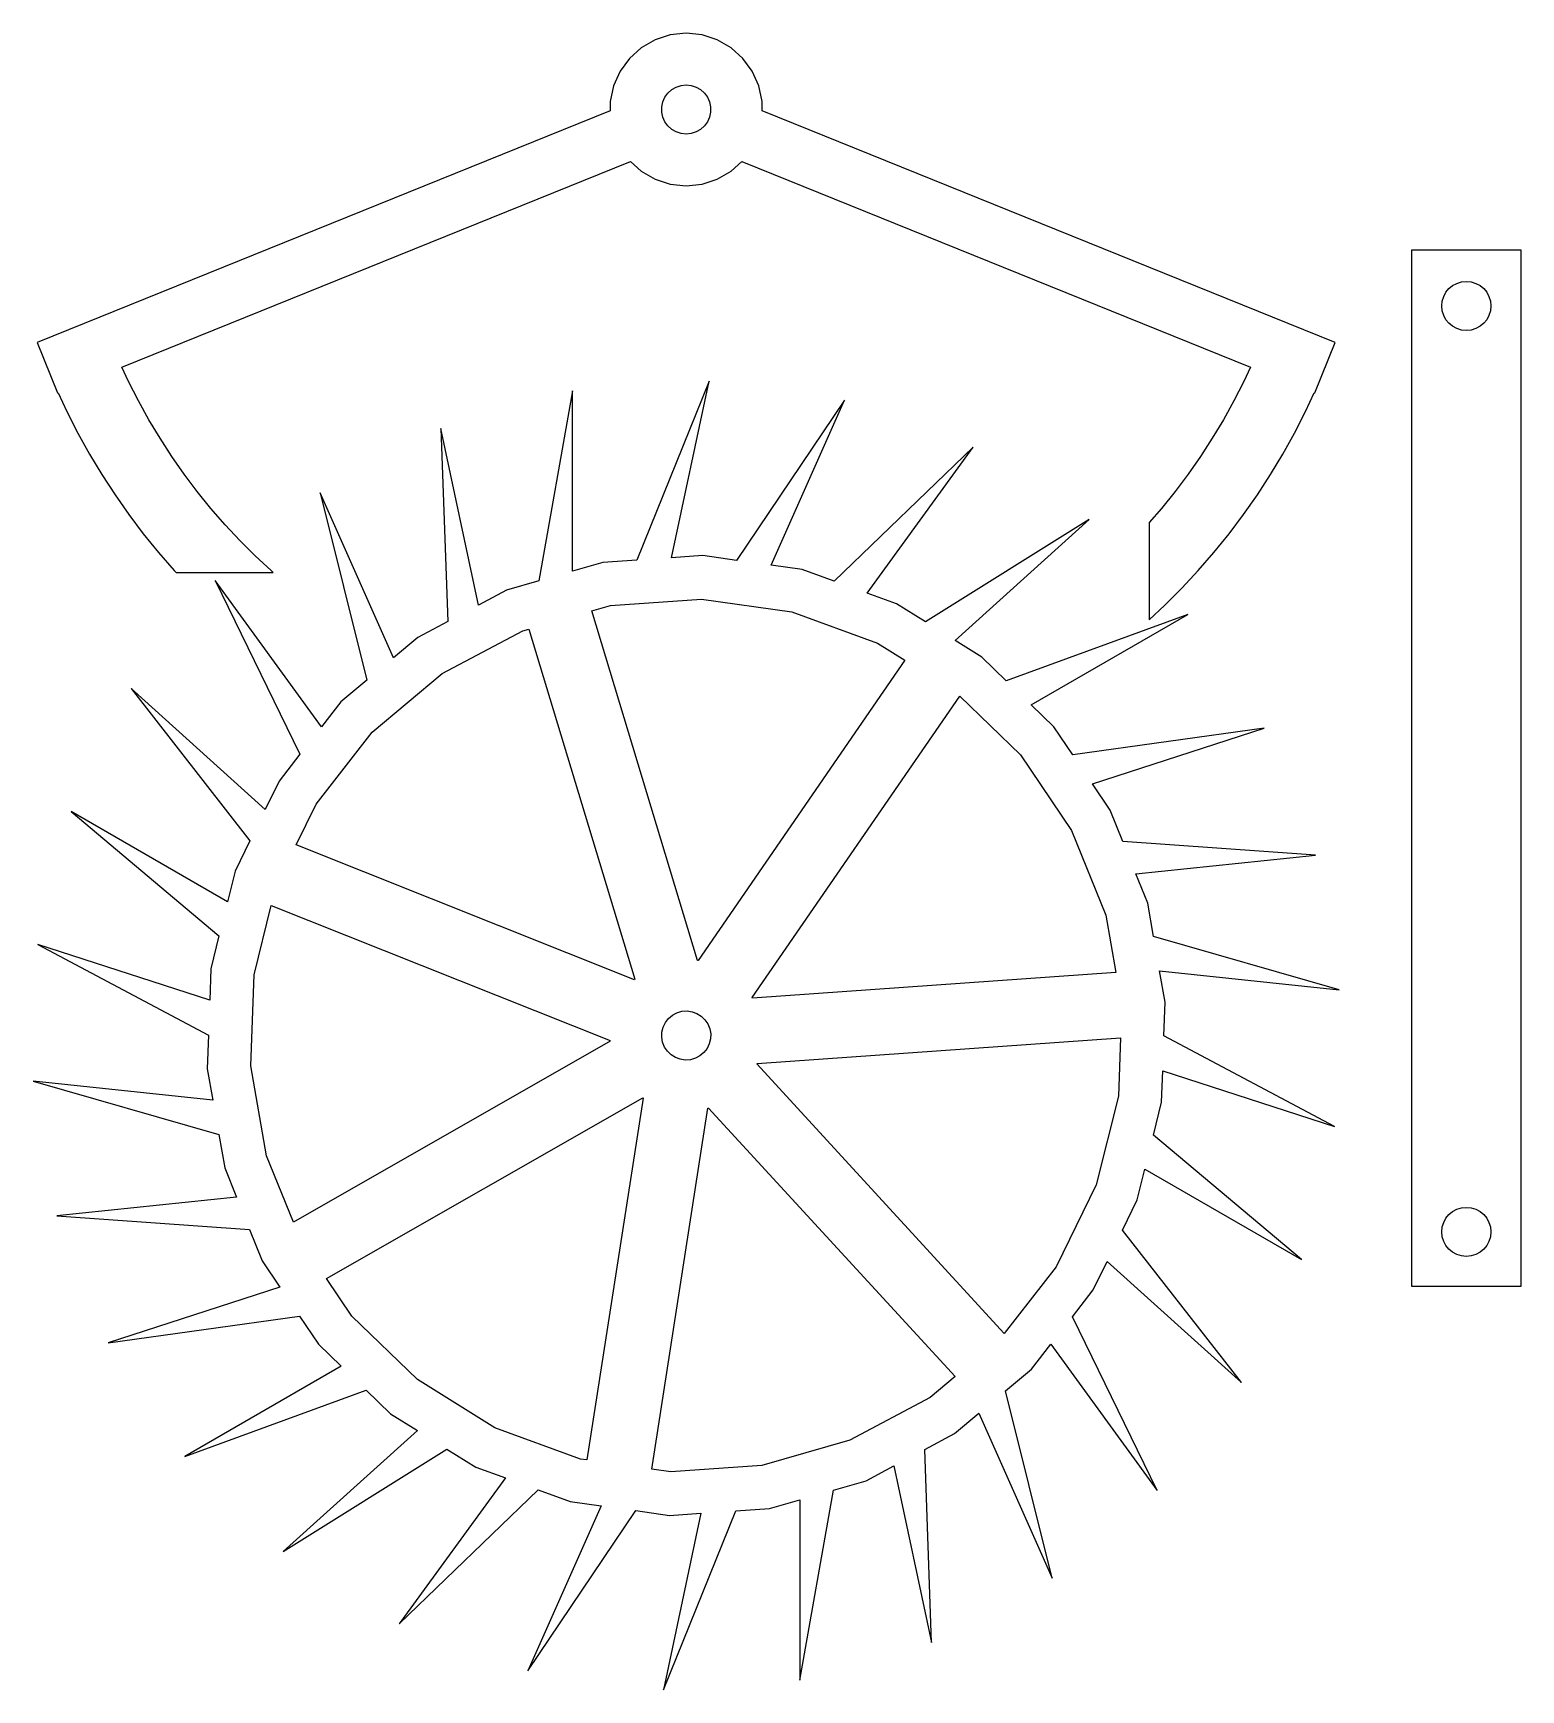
# Model space of a CAD drawing. Extents: x -120 to 153, y -120 to 184.
import ezdxf

# ---------------------------------------------------------------- set-up
doc = ezdxf.new("R2010")
doc.units = 0
doc.header["$MEASUREMENT"] = 0

msp = doc.modelspace()

# ---------------------------------------------------------------- linework, layer by layer
for p, q in [((-5.69431, 182.495), (-8.22899, 181.032)), ((-2.91075, 183.4), (-5.69431, 182.495)), ((0, 183.706), (-2.91075, 183.4)), ((2.91075, 183.4), (0, 183.706)), ((5.69431, 182.495), (2.91075, 183.4)), ((8.22899, 181.032), (5.69431, 182.495)), ((-8.22899, 181.032), (-10.404, 179.073)), ((10.404, 179.073), (8.22899, 181.032)), ((-12.1243, 176.706), (-13.3148, 174.032)), ((-10.404, 179.073), (-12.1243, 176.706)), ((12.1243, 176.706), (10.404, 179.073)), ((13.3148, 174.032), (12.1243, 176.706)), ((-13.3148, 174.032), (-13.9233, 171.169)), ((-3.34415, 172.717), (-2.64502, 173.346)), ((-2.64502, 173.346), (-1.83031, 173.817)), ((-1.83031, 173.817), (-0.935593, 174.107)), ((-0.935593, 174.107), (0, 174.206)), ((0, 174.206), (0.935593, 174.107)), ((0.935593, 174.107), (1.83031, 173.817)), ((1.83031, 173.817), (2.64502, 173.346)), ((2.64502, 173.346), (3.34415, 172.717)), ((13.9233, 171.169), (13.3148, 174.032)), ((-13.9233, 171.169), (-13.9233, 169.473)), ((-4.47534, 170.176), (-4.27974, 171.096)), ((-4.47534, 169.235), (-4.47534, 170.176)), ((-4.27974, 171.096), (-3.89711, 171.956)), ((-3.89711, 171.956), (-3.34415, 172.717)), ((3.34415, 172.717), (3.89711, 171.956)), ((3.89711, 171.956), (4.27974, 171.096)), ((4.27974, 171.096), (4.47534, 170.176)), ((4.47534, 170.176), (4.47534, 169.235)), ((13.9233, 169.473), (13.9233, 171.169)), ((-13.9233, 169.473), (-118.961, 127.035)), ((-4.27974, 168.315), (-4.47534, 169.235)), ((-3.89711, 167.456), (-4.27974, 168.315)), ((-3.34415, 166.695), (-3.89711, 167.456)), ((3.89711, 167.456), (3.34415, 166.695)), ((4.27974, 168.315), (3.89711, 167.456)), ((4.47534, 169.235), (4.27974, 168.315)), ((118.961, 127.035), (13.9233, 169.473)), ((-2.64502, 166.065), (-3.34415, 166.695)), ((-1.83031, 165.595), (-2.64502, 166.065)), ((-0.935593, 165.304), (-1.83031, 165.595)), ((0, 165.206), (-0.935593, 165.304)), ((0.935593, 165.304), (0, 165.206)), ((1.83031, 165.595), (0.935593, 165.304)), ((2.64502, 166.065), (1.83031, 165.595)), ((3.34415, 166.695), (2.64502, 166.065)), ((-103.449, 122.517), (-10.229, 160.18)), ((-10.229, 160.18), (-8.22899, 158.379)), ((-8.22899, 158.379), (-5.69431, 156.916)), ((5.69431, 156.916), (8.22899, 158.379)), ((8.22899, 158.379), (10.229, 160.18)), ((10.229, 160.18), (103.449, 122.517)), ((-5.69431, 156.916), (-2.91075, 156.012)), ((-2.91075, 156.012), (0, 155.706)), ((0, 155.706), (2.91075, 156.012)), ((2.91075, 156.012), (5.69431, 156.916)), ((-118.961, 127.035), (-115.215, 117.763)), ((115.215, 117.763), (118.961, 127.035)), ((-102.208, 119.855), (-103.449, 122.517)), ((103.449, 122.517), (102.208, 119.855)), ((-100.406, 116.319), (-102.208, 119.855)), ((4.18793, 119.927), (-9.0762, 87.097)), ((-2.69543, 87.5432), (4.18793, 119.927)), ((102.208, 119.855), (100.406, 116.319)), ((-115.215, 117.763), (-115.114, 117.804)), ((-115.114, 117.804), (-113.502, 114.347)), ((-98.4818, 112.847), (-100.406, 116.319)), ((-20.8378, 118.177), (-26.9863, 83.3066)), ((-20.8378, 85.0697), (-20.8378, 118.177)), ((29.0306, 116.435), (9.23059, 87.0807)), ((15.5647, 86.1905), (29.0306, 116.435)), ((100.406, 116.319), (98.4818, 112.847)), ((113.502, 114.347), (115.114, 117.804)), ((115.114, 117.804), (115.215, 117.763)), ((-113.502, 114.347), (-111.501, 110.419)), ((-96.4375, 109.445), (-98.4818, 112.847)), ((98.4818, 112.847), (96.4375, 109.445)), ((111.501, 110.419), (113.502, 114.347)), ((-111.501, 110.419), (-109.364, 106.564)), ((-94.2757, 106.116), (-96.4375, 109.445)), ((-38.0694, 78.8783), (-44.9528, 111.262)), ((-44.9528, 111.262), (-43.7171, 75.8754)), ((96.4375, 109.445), (94.2757, 106.116)), ((109.364, 106.564), (111.501, 110.419)), ((-109.364, 106.564), (-107.094, 102.786)), ((52.6045, 107.855), (27.134, 83.2587)), ((33.1446, 81.071), (52.6045, 107.855)), ((107.094, 102.786), (109.364, 106.564)), ((-91.999, 102.864), (-94.2757, 106.116)), ((94.2757, 106.116), (91.999, 102.864)), ((-107.094, 102.786), (-104.693, 99.0891)), ((-89.6102, 99.6944), (-91.999, 102.864)), ((91.999, 102.864), (89.6102, 99.6944)), ((104.693, 99.0891), (107.094, 102.786)), ((-104.693, 99.0891), (-102.165, 95.4783)), ((-87.1123, 96.6097), (-89.6102, 99.6944)), ((-53.6372, 69.2395), (-67.1031, 99.4845)), ((-67.1031, 99.4845), (-58.5371, 65.1281)), ((89.6102, 99.6944), (87.1123, 96.6097)), ((102.165, 95.4783), (104.693, 99.0891)), ((-102.165, 95.4783), (-99.5124, 91.9581)), ((-84.5082, 93.6141), (-87.1123, 96.6097)), ((73.8794, 94.5613), (43.8515, 75.7978)), ((49.2759, 72.4082), (73.8794, 94.5613)), ((87.1123, 96.6097), (84.8528, 94.0105)), ((99.5124, 91.9581), (102.165, 95.4783)), ((-99.5124, 91.9581), (-96.7384, 88.5325)), ((-81.8012, 90.7112), (-84.5082, 93.6141)), ((84.8528, 94.0105), (84.8528, 76.1882)), ((96.7384, 88.5325), (99.5124, 91.9581)), ((-96.7384, 88.5325), (-93.8466, 85.2058)), ((-78.9945, 87.9045), (-81.8012, 90.7112)), ((93.8466, 85.2058), (96.7384, 88.5325)), ((-93.8466, 85.2058), (-93.5174, 84.8528)), ((-76.0915, 85.1974), (-78.9945, 87.9045)), ((-75.6951, 84.8528), (-76.0915, 85.1974)), ((-15.281, 86.6631), (-20.8378, 85.0697)), ((-9.0762, 87.097), (-15.281, 86.6631)), ((3.07115, 87.9464), (-2.69543, 87.5432)), ((9.23059, 87.0807), (3.07115, 87.9464)), ((21.2891, 85.386), (15.5647, 86.1905)), ((27.134, 83.2587), (21.2891, 85.386)), ((90.8404, 81.9821), (93.8466, 85.2058)), ((-93.5174, 84.8528), (-75.6951, 84.8528)), ((-66.8608, 56.5747), (-86.3208, 83.359)), ((-86.3208, 83.359), (-70.7988, 51.5343)), ((-26.9863, 83.3066), (-32.9654, 81.5922)), ((87.7235, 78.8652), (90.8404, 81.9821)), ((-32.9654, 81.5922), (-38.0694, 78.8783)), ((-13.8918, 78.7846), (2.79195, 79.9513)), ((2.79195, 79.9513), (19.3537, 77.6237)), ((38.5767, 79.0939), (33.1446, 81.071)), ((43.8515, 75.7978), (38.5767, 79.0939)), ((-17.3062, 77.8056), (-13.8918, 78.7846)), ((2.09843, 13.7652), (-17.3062, 77.8056)), ((19.3537, 77.6237), (35.0697, 71.9035)), ((91.9253, 77.1345), (58.6525, 65.0242)), ((63.2536, 60.5809), (91.9253, 77.1345)), ((84.8528, 76.1882), (87.7235, 78.8652)), ((-49.209, 72.9553), (-53.6372, 69.2395)), ((-43.7171, 75.8754), (-49.209, 72.9553)), ((-44.7354, 66.323), (-29.9685, 74.1747)), ((-29.9685, 74.1747), (-28.8426, 74.4976)), ((-28.8426, 74.4976), (-9.38942, 10.2969)), ((35.0697, 71.9035), (40.0981, 68.7614)), ((54.1782, 69.3449), (49.2759, 72.4082)), ((40.0981, 68.7614), (2.19028, 13.7523)), ((58.6525, 65.0242), (54.1782, 69.3449)), ((-58.5371, 65.1281), (-63.3019, 61.1299)), ((-57.5472, 55.5727), (-44.7354, 66.323)), ((-77.1623, 41.4373), (-101.766, 63.5903)), ((-101.766, 63.5903), (-79.9663, 35.6882)), ((-63.3019, 61.1299), (-66.8608, 56.5747)), ((12.0915, 6.97247), (50.1394, 62.1848)), ((50.1394, 62.1848), (61.2836, 51.423)), ((67.4119, 56.5653), (63.2536, 60.5809)), ((-67.8438, 42.3935), (-57.5472, 55.5727)), ((70.8901, 51.4087), (67.4119, 56.5653)), ((105.954, 56.3366), (70.8901, 51.4087)), ((74.4669, 46.1059), (105.954, 56.3366)), ((-70.7988, 51.5343), (-74.6282, 46.6329)), ((61.2836, 51.423), (70.6358, 37.5577)), ((-74.6282, 46.6329), (-77.1623, 41.4373)), ((77.6994, 41.3135), (74.4669, 46.1059)), ((-84.0914, 24.4888), (-112.763, 41.0424)), ((-112.763, 41.0424), (-85.6388, 18.2824)), ((-71.4857, 34.9265), (-67.8438, 42.3935)), ((80.0294, 35.5464), (77.6994, 41.3135)), ((70.6358, 37.5577), (76.9009, 22.051)), ((-79.9663, 35.6882), (-82.6929, 30.0978)), ((-9.46977, 10.2295), (-71.4857, 34.9265)), ((115.351, 33.0765), (80.0294, 35.5464)), ((82.4256, 29.6158), (115.351, 33.0765)), ((-82.6929, 30.0978), (-84.0914, 24.4888)), ((84.591, 24.2561), (82.4256, 29.6158)), ((-79.2214, 11.1338), (-76.0559, 23.83)), ((-76.0559, 23.83), (-13.9631, -0.897629)), ((76.9009, 22.051), (78.7575, 11.5219)), ((85.6711, 18.1306), (84.591, 24.2561)), ((-85.6388, 18.2824), (-87.1436, 12.2472)), ((-87.3453, 6.47008), (-118.832, 16.7008)), ((-118.832, 16.7008), (-87.5686, 0.077606)), ((119.708, 8.37077), (85.6711, 18.1306)), ((-87.1436, 12.2472), (-87.3453, 6.47008)), ((2.19028, 13.7523), (2.09843, 13.7652)), ((-79.8051, -5.58051), (-79.2214, 11.1338)), ((-9.38942, 10.2969), (-9.46977, 10.2295)), ((78.7575, 11.5219), (12.1639, 6.86522)), ((87.7856, 6.13857), (86.7818, 11.8314)), ((86.7818, 11.8314), (119.708, 8.37077)), ((12.1639, 6.86522), (12.0915, 6.97247)), ((87.5686, -0.077606), (87.7856, 6.13857)), ((-3.81621, 2.38463), (-3.23701, 3.12596)), ((-3.23701, 3.12596), (-2.51636, 3.73067)), ((-2.51636, 3.73067), (-1.68571, 4.17232)), ((-1.68571, 4.17232), (-0.781403, 4.43163)), ((-0.781403, 4.43163), (0.157043, 4.49725)), ((0.157043, 4.49725), (1.08864, 4.36632)), ((1.08864, 4.36632), (1.97266, 4.04457)), ((1.97266, 4.04457), (2.77046, 3.54604)), ((2.77046, 3.54604), (3.44719, 2.89253)), ((-87.5686, 0.077606), (-87.7856, -6.13857)), ((-4.48903, -0.313904), (-4.45619, 0.626266)), ((-4.45619, 0.626266), (-4.22861, 1.53908)), ((-4.22861, 1.53908), (-3.81621, 2.38463)), ((3.44719, 2.89253), (3.97325, 2.11261)), ((3.97325, 2.11261), (4.32567, 1.24036)), ((4.32567, 1.24036), (4.48903, 0.313904)), ((4.48903, 0.313904), (4.45619, -0.626266)), ((-13.9522, -1.05438), (-71.9993, -34.183)), ((-13.9631, -0.897629), (-13.9659, -0.976578)), ((-13.9659, -0.976578), (-13.9522, -1.05438)), ((-4.32567, -1.24036), (-4.48903, -0.313904)), ((-3.97325, -2.11261), (-4.32567, -1.24036)), ((-3.44719, -2.89253), (-3.97325, -2.11261)), ((-2.77046, -3.54604), (-3.44719, -2.89253)), ((3.81621, -2.38463), (3.23701, -3.12596)), ((4.22861, -1.53908), (3.81621, -2.38463)), ((4.45619, -0.626266), (4.22861, -1.53908)), ((13.0009, -5.10553), (79.5946, -0.448853)), ((79.5946, -0.448853), (79.2214, -11.1338)), ((118.832, -16.7008), (87.5686, -0.077606)), ((-76.9009, -22.051), (-79.8051, -5.58051)), ((-1.97266, -4.04457), (-2.77046, -3.54604)), ((-1.08864, -4.36632), (-1.97266, -4.04457)), ((-0.157043, -4.49725), (-1.08864, -4.36632)), ((0.781403, -4.43163), (-0.157043, -4.49725)), ((1.68571, -4.17232), (0.781403, -4.43163)), ((2.51636, -3.73067), (1.68571, -4.17232)), ((3.23701, -3.12596), (2.51636, -3.73067)), ((12.9442, -5.2218), (13.0009, -5.10553)), ((58.3059, -54.6016), (12.9442, -5.2218)), ((-86.7818, -11.8314), (-119.708, -8.37077)), ((-119.708, -8.37077), (-85.6711, -18.1306)), ((-87.7856, -6.13857), (-86.7818, -11.8314)), ((87.1436, -12.2472), (87.3453, -6.47008)), ((87.3453, -6.47008), (118.832, -16.7008)), ((-65.9292, -44.5355), (-7.95395, -11.4479)), ((-7.86499, -11.5035), (-18.1939, -77.7867)), ((-7.95395, -11.4479), (-7.86499, -11.5035)), ((79.2214, -11.1338), (75.1754, -27.3616)), ((-6.30933, -79.4569), (3.99376, -13.3392)), ((3.99376, -13.3392), (4.08292, -13.3136)), ((4.08292, -13.3136), (49.2776, -62.5117)), ((85.6388, -18.2824), (87.1436, -12.2472)), ((-85.6711, -18.1306), (-84.591, -24.2561)), ((112.763, -41.0424), (85.6388, -18.2824)), ((-84.591, -24.2561), (-82.4256, -29.6158)), ((-71.9993, -34.183), (-76.9009, -22.051)), ((82.6929, -30.0978), (84.0914, -24.4888)), ((84.0914, -24.4888), (112.763, -41.0424)), ((-82.4256, -29.6158), (-115.351, -33.0765)), ((75.1754, -27.3616), (67.8438, -42.3935)), ((79.9663, -35.6882), (82.6929, -30.0978)), ((-115.351, -33.0765), (-80.0294, -35.5464)), ((-80.0294, -35.5464), (-77.6994, -41.3135)), ((101.766, -63.5903), (79.9663, -35.6882)), ((-77.6994, -41.3135), (-74.4669, -46.1059)), ((67.8438, -42.3935), (58.3059, -54.6016)), ((74.6282, -46.6329), (77.1623, -41.4373)), ((77.1623, -41.4373), (101.766, -63.5903)), ((-61.2836, -51.423), (-65.9292, -44.5355)), ((-74.4669, -46.1059), (-105.954, -56.3366)), ((70.7988, -51.5343), (74.6282, -46.6329)), ((-105.954, -56.3366), (-70.8901, -51.4087)), ((-70.8901, -51.4087), (-67.4119, -56.5653)), ((-49.2529, -63.0408), (-61.2836, -51.423)), ((86.3208, -83.359), (70.7988, -51.5343)), ((-67.4119, -56.5653), (-63.2536, -60.5809)), ((63.3019, -61.1299), (66.8608, -56.5747)), ((66.8608, -56.5747), (86.3208, -83.359)), ((-63.2536, -60.5809), (-91.9253, -77.1345)), ((-35.0697, -71.9035), (-49.2529, -63.0408)), ((49.2776, -62.5117), (44.7354, -66.323)), ((58.5371, -65.1281), (63.3019, -61.1299)), ((-91.9253, -77.1345), (-58.6525, -65.0242)), ((-58.6525, -65.0242), (-54.1782, -69.3449)), ((44.7354, -66.323), (29.9685, -74.1747)), ((67.1031, -99.4845), (58.5371, -65.1281)), ((-54.1782, -69.3449), (-49.2759, -72.4082)), ((49.209, -72.9553), (53.6372, -69.2395)), ((53.6372, -69.2395), (67.1031, -99.4845)), ((-49.2759, -72.4082), (-73.8794, -94.5613)), ((-19.3537, -77.6237), (-35.0697, -71.9035)), ((-73.8794, -94.5613), (-43.8515, -75.7978)), ((-43.8515, -75.7978), (-38.5767, -79.0939)), ((29.9685, -74.1747), (13.8918, -78.7846)), ((43.7171, -75.8754), (49.209, -72.9553)), ((44.9528, -111.262), (43.7171, -75.8754)), ((-18.1939, -77.7867), (-19.3537, -77.6237)), ((13.8918, -78.7846), (-2.79195, -79.9513)), ((32.9654, -81.5922), (38.0694, -78.8783)), ((38.0694, -78.8783), (44.9528, -111.262)), ((-33.1446, -81.071), (-52.6045, -107.855)), ((-38.5767, -79.0939), (-33.1446, -81.071)), ((-2.79195, -79.9513), (-6.30933, -79.4569)), ((26.9863, -83.3066), (32.9654, -81.5922)), ((-52.6045, -107.855), (-27.134, -83.2587)), ((-27.134, -83.2587), (-21.2891, -85.386)), ((20.8378, -118.177), (26.9863, -83.3066)), ((-15.5647, -86.1905), (-29.0306, -116.435)), ((-29.0306, -116.435), (-9.23059, -87.0807)), ((-21.2891, -85.386), (-15.5647, -86.1905)), ((-9.23059, -87.0807), (-3.07115, -87.9464)), ((-4.18793, -119.927), (9.0762, -87.097)), ((2.69543, -87.5432), (-4.18793, -119.927)), ((-3.07115, -87.9464), (2.69543, -87.5432)), ((9.0762, -87.097), (15.281, -86.6631)), ((15.281, -86.6631), (20.8378, -85.0697)), ((20.8378, -85.0697), (20.8378, -118.177))]:
    msp.add_line(p, q)
msp.add_lwpolyline([(133, 144), (153, 144), (153, -46), (133, -46)], close=True)
for centre in [(143, 133.703591), (143, -36)]:
    msp.add_circle(centre, 4.5)

doc.saveas('drawing.dxf')
